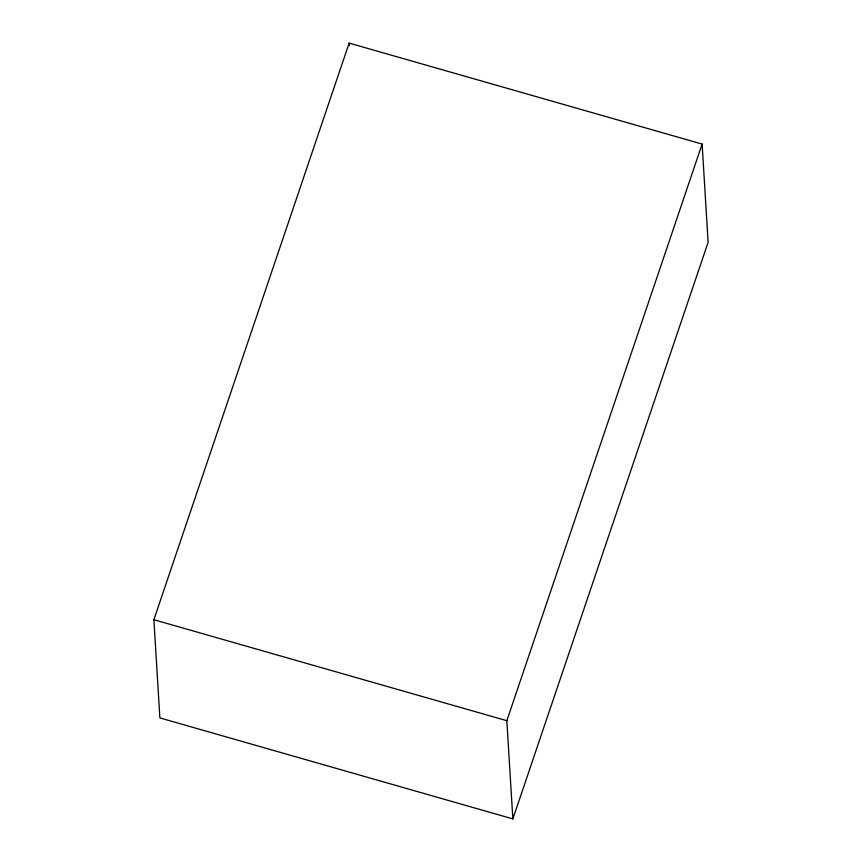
<?xml version="1.0" encoding="UTF-8"?>
<svg xmlns="http://www.w3.org/2000/svg" width="862" height="862" viewBox="0 0 862 862"><rect width="100%" height="100%" fill="white"/><g stroke="black" fill="none" stroke-linecap="round" stroke-linejoin="round"><path stroke-width="1.29" d="M153.878 619.713L349.142 43.1L702.121 144.083L708.122 242.287L512.858 818.9L159.879 717.917L153.878 619.713L506.845 720.697L512.858 818.9M506.845 720.697L702.121 144.083M349.142 43.1L349.304 45.751"/></g></svg>
